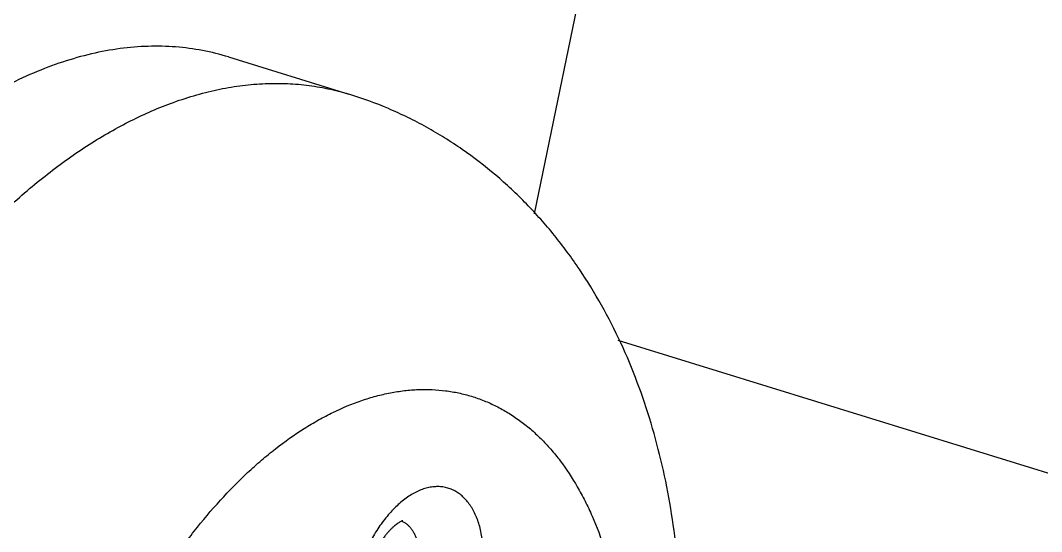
# Model space of a CAD drawing. Header units: inches. Extents: x 0 to 22, y 0 to 17.
# Drawn here: x 4.9232 to 5.0364, y 11.8282 to 11.8849 of the extents above; entities that cross this region are included whole.
import ezdxf

# ---------------------------------------------------------------- set-up
doc = ezdxf.new("R2010")
doc.units = ezdxf.units.IN
doc.header["$LTSCALE"] = 1.21
doc.header["$MEASUREMENT"] = 0
doc.layers.get('0').update_dxf_attribs({"linetype": 'CONTINUOUS'})

msp = doc.modelspace()

# ---------------------------------------------------------------- linework, layer by layer
at = {"color": 7}
for p, q in [((4.9960501313, 11.9406871572), (4.980170798000001, 11.8634705641)), ((4.9463132709, 11.8808738633), (4.9596298284, 11.8767587358))]:
    msp.add_line(p, q, dxfattribs=at)
at = {"color": 8}
msp.add_line((4.9894537682, 11.8494698648), (5.049553894700001, 11.8308975211), dxfattribs=at)
msp.add_arc((4.9645803869, 11.827270403), 0.0023252798, 65.14598653739999, 67.57244934, dxfattribs=at)
at = {"color": 7}
for points, knots in [([(5.2461638294, 12.0361463403), (5.2299795244, 11.9998516205), (5.203769891499999, 11.9466817874), (5.1648652774, 11.8787115492), (5.134322693000001, 11.8302440088), (5.1023508646, 11.7841473123), (5.0690870063, 11.7406231337), (5.0346788464, 11.6998615879), (4.9992744741, 11.6620428465), (4.9630303656, 11.6273310119), (4.9261016323, 11.5958806203), (4.8886507043, 11.5678275379), (4.8508366767, 11.5432987607), (4.8128252884, 11.5224003811), (4.7747760887, 11.5052308863), (4.7368603586, 11.4918669529), (4.7113470024, 11.485432718), (4.6987009082, 11.4829075958)], [0, 0, 0, 0, 0.1480571119, 0.2205406104, 0.2917227816, 0.3614238818, 0.4294780746, 0.4957388201, 0.5600787196, 0.6223958332, 0.6826135028, 0.7406878659999999, 0.7966077594, 0.8504032206000001, 0.9021453198, 0.9519546379, 1, 1, 1, 1]), ([(5.2461468264, 11.9710460986), (5.2290613902, 11.9368822967), (5.2016442472, 11.8870286858), (5.1613597908, 11.8237055602), (5.1300283414, 11.7789314464), (5.097460328, 11.7366663129), (5.0637936458, 11.6970920629), (5.0291743005, 11.6603792328), (4.9937500162, 11.6266869343), (4.9576727975, 11.5961604284), (4.9210963444, 11.568932219), (4.8841761562, 11.5451209628), (4.8470689856, 11.5248309121), (4.8099319636, 11.5081535265), (4.7729216629, 11.4951641393), (4.7362008435, 11.4859269854), (4.7116559831, 11.4822480838), (4.6995280268, 11.4810774334)], [0, 0, 0, 0, 0.1502285724, 0.2234311577, 0.295102248, 0.3650760013, 0.433204511, 0.4993611309000001, 0.5634432775, 0.6253758556, 0.6851152165000001, 0.7426525765, 0.7980191444, 0.8512891344, 0.9025852901000001, 0.9520802221, 1, 1, 1, 1]), ([(4.9662270361, 11.5779642614), (4.9793971025, 11.5878904256), (5.0055371627, 11.609052519), (5.0433303042, 11.643808647), (5.0802641664, 11.682008582), (5.116159719, 11.7234635574), (5.1508422518, 11.7679743909), (5.184146667799999, 11.8153231316), (5.2159075136, 11.8652806714), (5.2357819985, 11.8998657836), (5.2454345806, 11.9175293801)], [0, 0, 0, 0, 0.1117381458, 0.2276772911, 0.3476814416, 0.4715523192, 0.5990385541, 0.7298400325, 0.8636187156, 1, 1, 1, 1]), ([(4.9964969383, 11.8158620558), (4.9964969383, 11.8175522788), (4.9964113075, 11.8209132722), (4.9960162772, 11.8259081925), (4.9953495599, 11.8308104141), (4.994404430199999, 11.8356033965), (4.9931745823, 11.840273153), (4.9916510489, 11.8448042179), (4.9898254537, 11.8491788838), (4.9876889356, 11.8533761683), (4.9856418014, 11.8567085733), (4.9838445849, 11.859256334), (4.9819417587, 11.8617192093), (4.9798767578, 11.8640523316), (4.9776569482, 11.8662327219), (4.9753347325, 11.8683064692), (4.9728630436, 11.8702108878), (4.970258215899999, 11.8719229981), (4.9682405488, 11.8731085895), (4.966164863, 11.8741904349), (4.9633254736, 11.8754893778), (4.9611219078, 11.8762976483), (4.9596298284, 11.8767587358)], [0, 0, 0, 0, 0.06642992980000001, 0.1320674209, 0.1968315429, 0.2607635139, 0.323951936, 0.3864900972, 0.4484949569, 0.5100901244, 0.571414503, 0.6020161124, 0.6325953053, 0.6937064093, 0.7242708429000001, 0.7548477883, 0.8160335917, 0.8466693909, 0.8773182821, 0.9079694801, 0.9386213918, 1, 1, 1, 1]), ([(5.210901992799999, 11.8405818437), (5.2022257045, 11.8267000529), (5.1845203638, 11.7995032494), (5.156694165299999, 11.7601548318), (5.1279165976, 11.722739327), (5.0982887801, 11.6873864263), (5.067903365199999, 11.6542071417), (5.0271187537, 11.6136146235), (4.9948102673, 11.5857953124), (4.9726407424, 11.5687974904)], [0, 0, 0, 0, 0.1351895858, 0.2679245327, 0.3978973436, 0.5248893938, 0.6487378261, 0.7692972265000001, 1, 1, 1, 1]), ([(4.9656111005, 11.8294494261), (4.9655982123, 11.829445793), (4.9655604754, 11.8294335176), (4.9654867994, 11.8294051037), (4.965379706499999, 11.8293555991), (4.9652417677, 11.8292802541), (4.9650764624, 11.8291753399), (4.964887165, 11.8290394375), (4.9646783447, 11.8288711059), (4.9644543823, 11.8286699575), (4.9642188509, 11.828437014), (4.9639757482, 11.828173116), (4.9637286343, 11.8278795484), (4.9634801422, 11.8275582723), (4.9632330385, 11.8272110295), (4.9629036604, 11.8267080762), (4.9626736559, 11.8263104798), (4.9625272705, 11.8260364776)], [0, 0, 0, 0, 0.0085825383, 0.0254191972, 0.0505844225, 0.0841422167, 0.1260838325, 0.1759928785, 0.2334245608, 0.297908539, 0.368854292, 0.4456698562, 0.5278008704, 0.6147258165, 0.7059262406, 0.8008886417000001, 1, 1, 1, 1])]:
    msp.add_open_spline(points, degree=3, knots=knots, dxfattribs=at)
at = {"color": 8}
for points, knots in [([(4.9463132453, 11.8808737804), (4.9453648594, 11.8811668614), (4.9434250095, 11.8816482357), (4.9404337572, 11.882041937), (4.9373686312, 11.8821083814), (4.9342434998, 11.8818469175), (4.9310715823, 11.8812599799), (4.9278662465, 11.8803503065), (4.9246407088, 11.8791224072), (4.9214080753, 11.8775819264), (4.918181688, 11.8757352942), (4.9149743773, 11.8735908013), (4.9117996064, 11.8711569557), (4.9086698891, 11.8684444431), (4.9055985292, 11.8654640351), (4.9025976969, 11.8622285248), (4.8996801271, 11.8587509928), (4.8968575995, 11.8550460724), (4.8941419072, 11.8511290082), (4.891544325, 11.847016071), (4.889075407, 11.8427243269), (4.885952072799999, 11.8367545369), (4.8824397103, 11.8289623587), (4.8789090853, 11.8192537482), (4.876560618, 11.8109364914), (4.8750612716, 11.8042122337), (4.8741359066, 11.7991768532), (4.873411715, 11.7941612002), (4.8728915612, 11.7891857134), (4.8725779801, 11.7842720647), (4.8725062551, 11.7810179038), (4.8725062551, 11.779406615)], [0, 0, 0, 0, 0.0212680406, 0.0427161326, 0.0645166276, 0.0868285282, 0.1097915057, 0.1335238105, 0.1581203545, 0.183652478, 0.2101700761, 0.2377009022, 0.2662554643, 0.2958251377, 0.3263879935, 0.3579066987, 0.3903333288, 0.4236085173, 0.4576640338, 0.4924238343, 0.527804432, 0.5637174388, 0.6367479454, 0.710739083, 0.784869225, 0.8217335015, 0.8583212626000001, 0.8945350948999999, 0.9302853234999999, 0.9654769231, 1, 1, 1, 1]), ([(4.9398845745, 11.8757265687), (4.940733403, 11.8760416981), (4.9424290622, 11.8766075509), (4.9449928636, 11.8772623473), (4.9475331075, 11.8777092034), (4.9500428274, 11.8779467627), (4.9525152252, 11.8779736718), (4.954943505, 11.8777901602), (4.9573206899, 11.87739646), (4.9588689108, 11.8769937924), (4.959629802799999, 11.8767586529)], [0, 0, 0, 0, 0.1349281468, 0.2661307842, 0.3939763521, 0.5188964544, 0.6413837918999999, 0.7619930181, 0.8813210942, 1, 1, 1, 1]), ([(4.904993219100001, 11.8430546631), (4.9061992796, 11.845047184), (4.9080826225, 11.8479619908), (4.9107531939, 11.8516915547), (4.9134503613, 11.8552097258), (4.9162687212, 11.8585270168), (4.9192036481, 11.8616167396), (4.921418277, 11.8637765234), (4.9236644925, 11.8657978092), (4.9266558154, 11.8682702455), (4.9297266126, 11.8704876759), (4.9328656365, 11.8724158133), (4.935929375, 11.8740858212), (4.9382943037, 11.8751361771), (4.9398845745, 11.8757265687)], [0, 0, 0, 0, 0.1436335979, 0.2138336838, 0.28284316, 0.4169815136, 0.482006703, 0.5455937207, 0.6077005338, 0.6682987646999999, 0.7848747121999999, 0.840884308, 0.8953891451999999, 1, 1, 1, 1]), ([(4.9251611671, 11.7773001373), (4.925166781000001, 11.7789060555), (4.9252869202, 11.7821609885), (4.9257738147, 11.7870745669), (4.9265664245, 11.7920457041), (4.9276569092, 11.7970260955), (4.9290345862, 11.8019688961), (4.9306867587, 11.8068268154), (4.932597497200001, 11.8115535089), (4.9347484384, 11.816104065), (4.9371193977, 11.8204347795), (4.9392761272, 11.8238528789), (4.9410944217, 11.826439788), (4.9429337645, 11.8288760435), (4.9453169295, 11.8317101783), (4.9478538282, 11.8342970963), (4.9499351201, 11.8361640138), (4.9519880712, 11.8378474935), (4.9540978166, 11.839346384), (4.9562553363, 11.8406347325), (4.9583572647, 11.8417370876), (4.9604916356, 11.8426299451), (4.9626387838, 11.8432860104), (4.9642162472, 11.8436505883), (4.965778667099999, 11.8438934909), (4.9673223436, 11.844014231), (4.9688435176, 11.8440120982), (4.970338409, 11.8438870422), (4.9718033385, 11.8436395615), (4.9732346191, 11.8432699775), (4.9746285951, 11.8427791096), (4.9759818905, 11.8421685197), (4.977291112300001, 11.841439622), (4.9785529063, 11.8405941141), (4.9797644011, 11.8396344547), (4.9809226808, 11.8385630216), (4.9820248249, 11.8373822193), (4.9834353196, 11.835642905), (4.9847019416, 11.8337141542), (4.9858239139, 11.8316300314), (4.9868874632, 11.8293606881), (4.988034277900001, 11.82629806), (4.9889126014, 11.8230572927), (4.9894720073, 11.8203250977), (4.9899424708, 11.8174393519), (4.9903308822, 11.8136863987), (4.9904299558, 11.8106389285), (4.9904299558, 11.809086685)], [0, 0, 0, 0, 0.0365502227, 0.0740714217, 0.1123141735, 0.1510541596, 0.1900463168, 0.2290369708, 0.2677763944, 0.3060190445, 0.343527237, 0.3800798036, 0.397936363, 0.4154808636, 0.4495448264, 0.4821357029, 0.4978484555, 0.5131590445, 0.5425474201, 0.556635963, 0.5703257716, 0.5965471589, 0.6091303552, 0.6213915696, 0.6333636618, 0.6450845528, 0.6565966495000001, 0.6679472692, 0.6791872795999999, 0.6903698706, 0.7015498723, 0.7127820136, 0.7241197783, 0.7356144572, 0.7473133633, 0.7592596597, 0.7714920647, 0.7840431823999999, 0.810193559, 0.8238453178, 0.8378948628, 0.8672057359, 0.898142745, 0.9142111583, 0.9306649537, 0.9646716109000001, 1, 1, 1, 1]), ([(4.974383835799999, 11.8226454413), (4.9744284677, 11.8229507125), (4.9745025382, 11.8235583832), (4.9745888497, 11.824752413), (4.9745846337, 11.8259232032), (4.9744819782, 11.8270538806), (4.9743596138, 11.8278547604), (4.974191229200001, 11.8286162884), (4.9739136517, 11.8295512183), (4.9735465371, 11.8304140561), (4.9730841606, 11.8311766148), (4.9727069444, 11.8316750866), (4.9722934904, 11.8321096874), (4.9718465595, 11.8324777772), (4.9713686939, 11.8327764513), (4.9708630709, 11.8330033509), (4.9703333412, 11.8331571788), (4.9697831071, 11.833236453), (4.9692163335, 11.833240837), (4.968636843600001, 11.8331709128), (4.9680484189, 11.8330269468), (4.967238691, 11.8327314781), (4.966444345299999, 11.8322942036), (4.9656794672, 11.8317424086), (4.9651013984, 11.8312548583), (4.964536492, 11.8307062709), (4.9637928943, 11.8298845887), (4.9631044489, 11.8289679043), (4.9624742956, 11.8279754682), (4.9621772442, 11.8274506933), (4.9620338182, 11.8271822305)], [0, 0, 0, 0, 0.0399703661, 0.0792694595, 0.1550611623, 0.1912966283, 0.2262862136, 0.2599549331, 0.2922503147, 0.3525795911, 0.3807288584, 0.4076244763, 0.4334068832, 0.4582677159, 0.4824395518, 0.5061972122, 0.5298397203999999, 0.5536727363, 0.577991564, 0.6030591875, 0.629102066, 0.656297528, 0.7145491639, 0.7457886109, 0.7784233016, 0.8124230264, 0.8477315595999999, 0.9219181709000001, 0.9605663837999999, 1, 1, 1, 1]), ([(4.9674404855, 11.8234171368), (4.9674902278, 11.8237573622), (4.967557443600001, 11.8244287743), (4.9675593594, 11.8252620192), (4.967507515, 11.8259009769), (4.9674243831, 11.826495245), (4.9672919094, 11.8270597229), (4.9671059496, 11.8275829844), (4.9669463546, 11.8279395792), (4.96676446, 11.8282660577), (4.9665614256, 11.828560582), (4.9663384195, 11.8288214579), (4.9660964528, 11.8290469007), (4.9658370459, 11.8292354324), (4.965652010199999, 11.8293366474), (4.9655577198, 11.8293803192)], [0, 0, 0, 0, 0.1551326281, 0.3039296824, 0.3752293881, 0.4442020232, 0.5745653453, 0.6358728882, 0.6945411843000001, 0.7506200539, 0.8042571609999999, 0.8556725485, 0.9051621338, 0.9531172140999999, 1, 1, 1, 1])]:
    msp.add_open_spline(points, degree=3, knots=knots, dxfattribs=at)

doc.saveas('drawing.dxf')
